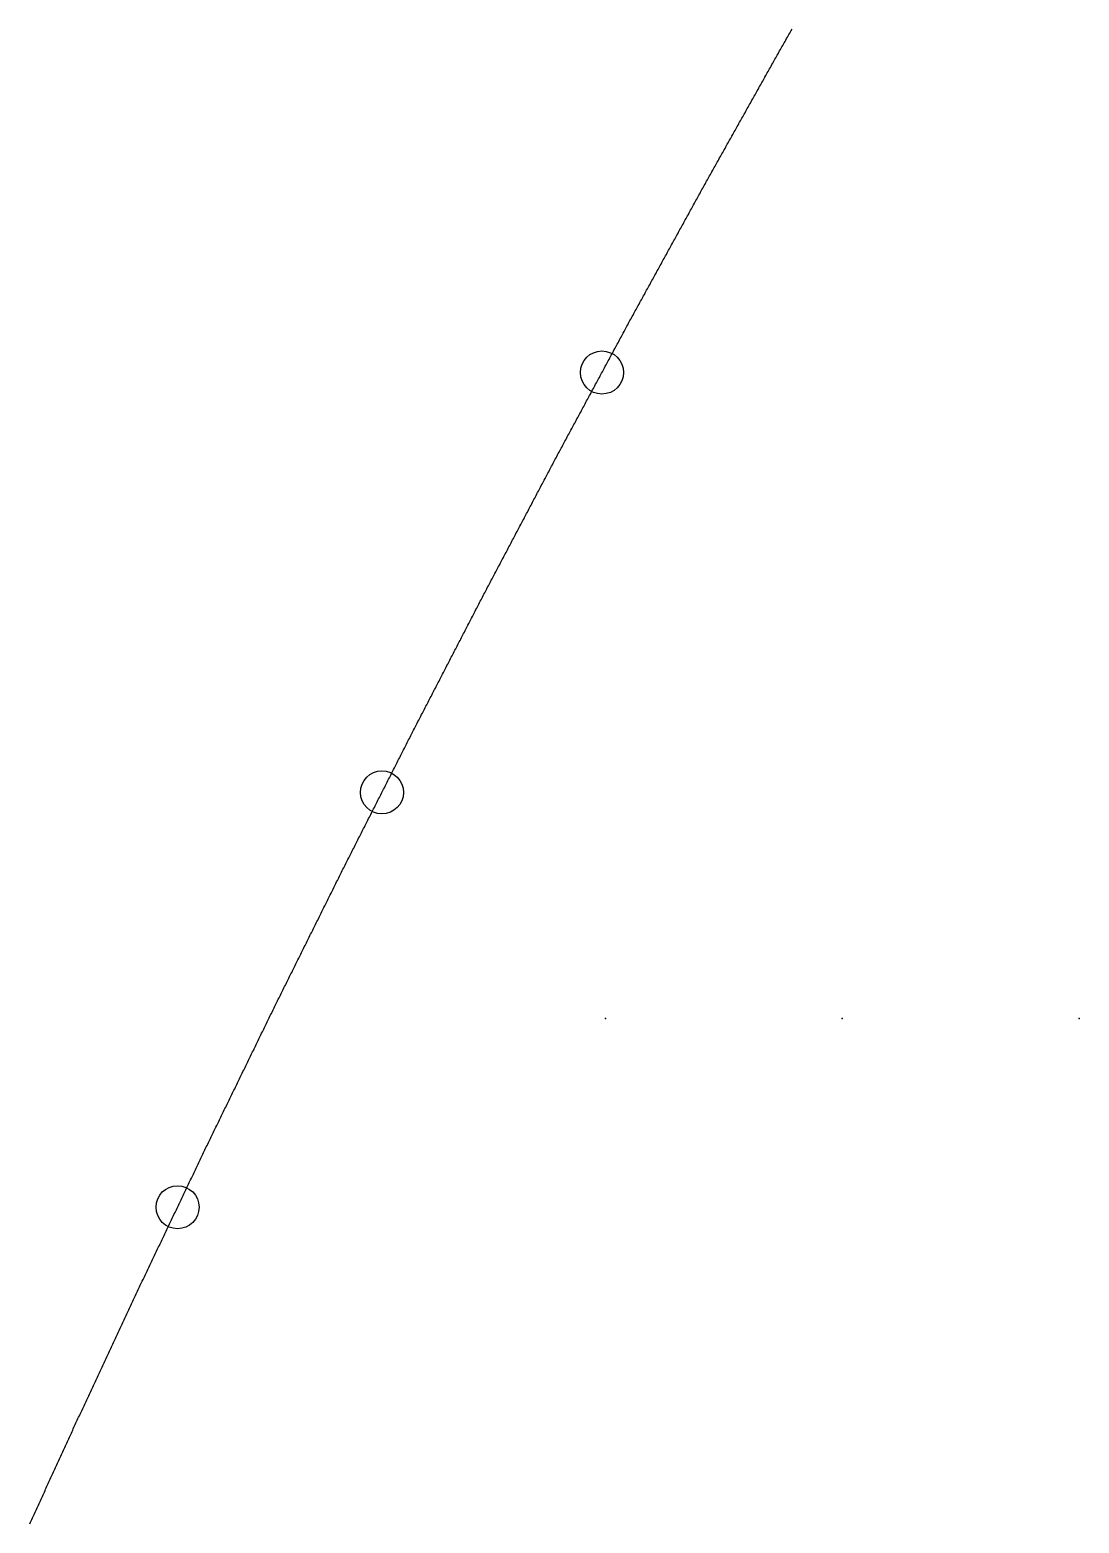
# Model space of a CAD drawing. Extents: x 1 to 322, y 1 to 270.
# Drawn here: x 50.14 to 62.32, y 18.47 to 35.79 of the extents above; entities that cross this region are included whole.
import ezdxf

# ---------------------------------------------------------------- set-up
doc = ezdxf.new("R2010")
doc.units = 0
doc.layers.get('0').update_dxf_attribs({"linetype": 'CONTINUOUS'})
doc.layers.add('DRILLING', color=3, linetype='CONTINUOUS')
doc.layers.add('RIB_INDICATION', color=1, linetype='CONTINUOUS')

# ---------------------------------------------------------------- blocks, each defined once
blk = doc.blocks.new('*U128')
at = {"layer": 'DRILLING'}
blk.add_point((0, 0), dxfattribs=at)
blk = doc.blocks.new('*U129')
at = {"layer": 'DRILLING', "color": 0, "linetype": 'BYBLOCK'}
for p in [(0, 0), (2.75, 0), (5.5, 0)]:
    blk.add_blockref('*U128', p, dxfattribs=at)

msp = doc.modelspace()

# ---------------------------------------------------------------- linework, layer by layer
msp.add_polyline3d([(50.1396, 18.4586, 0), (50.1473, 18.4753, 0), (50.1549, 18.492, 0), (50.1626, 18.5087, 0), (50.1702, 18.5255, 0), (50.1779, 18.5422, 0), (50.1855, 18.5589, 0), (50.1932, 18.5756, 0), (50.2008, 18.5923, 0), (50.2085, 18.609, 0), (50.2161, 18.6257, 0), (50.2238, 18.6425, 0), (50.2314, 18.6592, 0), (50.239, 18.6759, 0), (50.2467, 18.6926, 0), (50.2543, 18.7093, 0), (50.262, 18.726, 0), (50.2696, 18.7427, 0), (50.2773, 18.7595, 0), (50.2849, 18.7762, 0), (50.2926, 18.7929, 0), (50.3002, 18.8096, 0), (50.3079, 18.8263, 0), (50.3155, 18.843, 0), (50.3232, 18.8597, 0), (50.3308, 18.8765, 0), (50.3385, 18.8932, 0), (50.3461, 18.9099, 0), (50.3538, 18.9266, 0), (50.3614, 18.9433, 0), (50.3691, 18.96, 0), (50.3767, 18.9767, 0), (50.3844, 18.9935, 0), (50.392, 19.0102, 0), (50.3997, 19.0269, 0), (50.4073, 19.0436, 0), (50.415, 19.0603, 0), (50.4226, 19.077, 0), (50.4303, 19.0937, 0), (50.4379, 19.1105, 0), (50.4456, 19.1272, 0), (50.4532, 19.1439, 0), (50.4609, 19.1606, 0), (50.4685, 19.1773, 0), (50.4762, 19.194, 0), (50.4838, 19.2107, 0), (50.4915, 19.2275, 0), (50.4991, 19.2442, 0), (50.5067, 19.2609, 0), (50.5144, 19.2776, 0), (50.522, 19.2943, 0), (50.5297, 19.311, 0), (50.5373, 19.3277, 0), (50.545, 19.3445, 0), (50.5526, 19.3612, 0), (50.5603, 19.3779, 0), (50.5679, 19.3946, 0), (50.5756, 19.4113, 0), (50.5832, 19.428, 0), (50.5909, 19.4447, 0), (50.5985, 19.4615, 0), (50.6062, 19.4782, 0), (50.6138, 19.4949, 0), (50.6215, 19.5116, 0), (50.6291, 19.5283, 0), (50.6368, 19.545, 0), (50.6444, 19.5617, 0), (50.6521, 19.5785, 0), (50.6597, 19.5952, 0), (50.6675, 19.6118, 0), (50.6752, 19.6285, 0), (50.683, 19.6451, 0), (50.6908, 19.6617, 0), (50.6986, 19.6784, 0), (50.7063, 19.695, 0), (50.7141, 19.7116, 0), (50.7219, 19.7283, 0), (50.7297, 19.7449, 0), (50.7374, 19.7616, 0), (50.7452, 19.7782, 0), (50.753, 19.7948, 0), (50.7608, 19.8115, 0), (50.7686, 19.8281, 0), (50.7763, 19.8447, 0), (50.7841, 19.8614, 0), (50.7919, 19.878, 0), (50.7997, 19.8946, 0), (50.8074, 19.9113, 0), (50.8152, 19.9279, 0), (50.823, 19.9445, 0), (50.8308, 19.9612, 0), (50.8385, 19.9778, 0), (50.8463, 19.9944, 0), (50.8541, 20.0111, 0), (50.8619, 20.0277, 0), (50.8696, 20.0444, 0), (50.8774, 20.061, 0), (50.8852, 20.0776, 0), (50.893, 20.0943, 0), (50.9008, 20.1109, 0), (50.9085, 20.1275, 0), (50.9163, 20.1442, 0), (50.9241, 20.1608, 0), (50.9319, 20.1774, 0), (50.9396, 20.1941, 0), (50.9474, 20.2107, 0), (50.9552, 20.2273, 0), (50.963, 20.244, 0), (50.9707, 20.2606, 0), (50.9785, 20.2772, 0), (50.9863, 20.2939, 0), (50.9941, 20.3105, 0), (51.0018, 20.3272, 0), (51.0096, 20.3438, 0), (51.0174, 20.3604, 0), (51.0252, 20.3771, 0), (51.0329, 20.3937, 0), (51.0407, 20.4103, 0), (51.0485, 20.427, 0), (51.0563, 20.4436, 0), (51.0641, 20.4602, 0), (51.0718, 20.4769, 0), (51.0796, 20.4935, 0), (51.0874, 20.5101, 0), (51.0952, 20.5268, 0), (51.1029, 20.5434, 0), (51.1107, 20.56, 0), (51.1185, 20.5767, 0), (51.1263, 20.5933, 0), (51.134, 20.61, 0), (51.1418, 20.6266, 0), (51.1496, 20.6432, 0), (51.1574, 20.6599, 0), (51.1651, 20.6765, 0), (51.1729, 20.6931, 0), (51.1807, 20.7098, 0), (51.1885, 20.7264, 0), (51.1962, 20.743, 0), (51.204, 20.7597, 0), (51.2118, 20.7763, 0), (51.2196, 20.7929, 0), (51.2274, 20.8096, 0), (51.2351, 20.8262, 0), (51.2429, 20.8428, 0), (51.2507, 20.8595, 0), (51.2585, 20.8761, 0), (51.2662, 20.8928, 0), (51.274, 20.9094, 0), (51.2818, 20.926, 0), (51.2896, 20.9427, 0), (51.2973, 20.9593, 0), (51.3051, 20.9759, 0), (51.3129, 20.9926, 0), (51.3207, 21.0092, 0), (51.3284, 21.0258, 0), (51.3362, 21.0425, 0), (51.344, 21.0591, 0), (51.3518, 21.0757, 0), (51.3595, 21.0924, 0), (51.3673, 21.109, 0), (51.3751, 21.1256, 0), (51.3829, 21.1423, 0), (51.3907, 21.1589, 0), (51.3984, 21.1756, 0), (51.4062, 21.1922, 0), (51.414, 21.2088, 0), (51.4218, 21.2255, 0), (51.4296, 21.242, 0), (51.4376, 21.2586, 0), (51.4455, 21.2751, 0), (51.4534, 21.2917, 0), (51.4613, 21.3083, 0), (51.4692, 21.3248, 0), (51.4771, 21.3414, 0), (51.485, 21.3579, 0), (51.4929, 21.3745, 0), (51.5008, 21.391, 0), (51.5087, 21.4076, 0), (51.5166, 21.4241, 0), (51.5245, 21.4407, 0), (51.5324, 21.4573, 0), (51.5403, 21.4738, 0), (51.5482, 21.4904, 0), (51.5561, 21.5069, 0), (51.564, 21.5235, 0), (51.5719, 21.54, 0), (51.5798, 21.5566, 0), (51.5877, 21.5732, 0), (51.5956, 21.5897, 0), (51.6035, 21.6063, 0), (51.6114, 21.6228, 0), (51.6193, 21.6394, 0), (51.6272, 21.6559, 0), (51.6351, 21.6725, 0), (51.6431, 21.689, 0), (51.651, 21.7056, 0), (51.6589, 21.7222, 0), (51.6668, 21.7387, 0), (51.6747, 21.7553, 0), (51.6826, 21.7718, 0), (51.6905, 21.7884, 0), (51.6984, 21.8049, 0), (51.7063, 21.8215, 0), (51.7142, 21.8381, 0), (51.7221, 21.8546, 0), (51.73, 21.8712, 0), (51.7379, 21.8877, 0), (51.7458, 21.9043, 0), (51.7537, 21.9208, 0), (51.7616, 21.9374, 0), (51.7695, 21.9539, 0), (51.7774, 21.9705, 0), (51.7853, 21.9871, 0), (51.7932, 22.0036, 0), (51.8011, 22.0202, 0), (51.809, 22.0367, 0), (51.8169, 22.0533, 0), (51.8248, 22.0698, 0), (51.8327, 22.0864, 0), (51.8407, 22.103, 0), (51.8486, 22.1195, 0), (51.8565, 22.1361, 0), (51.8644, 22.1526, 0), (51.8723, 22.1692, 0), (51.8802, 22.1857, 0), (51.8881, 22.2023, 0), (51.896, 22.2188, 0), (51.9039, 22.2354, 0), (51.9118, 22.252, 0), (51.9197, 22.2685, 0), (51.9276, 22.2851, 0), (51.9355, 22.3016, 0), (51.9434, 22.3182, 0), (51.9513, 22.3347, 0), (51.9592, 22.3513, 0), (51.9671, 22.3679, 0), (51.975, 22.3844, 0), (51.9829, 22.401, 0), (51.9908, 22.4175, 0), (51.9987, 22.4341, 0), (52.0066, 22.4506, 0), (52.0145, 22.4672, 0), (52.0224, 22.4837, 0), (52.0303, 22.5003, 0), (52.0383, 22.5169, 0), (52.0462, 22.5334, 0), (52.0541, 22.55, 0), (52.062, 22.5665, 0), (52.0699, 22.5831, 0), (52.0778, 22.5996, 0), (52.0857, 22.6162, 0), (52.0936, 22.6328, 0), (52.1015, 22.6493, 0), (52.1094, 22.6659, 0), (52.1173, 22.6824, 0), (52.1252, 22.699, 0), (52.1331, 22.7155, 0), (52.141, 22.7321, 0), (52.1489, 22.7487, 0), (52.1568, 22.7652, 0), (52.1647, 22.7818, 0), (52.1726, 22.7983, 0), (52.1805, 22.8149, 0), (52.1884, 22.8314, 0), (52.1963, 22.848, 0), (52.2044, 22.8645, 0), (52.2124, 22.8809, 0), (52.2204, 22.8974, 0), (52.2285, 22.9139, 0), (52.2365, 22.9304, 0), (52.2445, 22.9469, 0), (52.2526, 22.9633, 0), (52.2606, 22.9798, 0), (52.2686, 22.9963, 0), (52.2766, 23.0128, 0), (52.2847, 23.0292, 0), (52.2927, 23.0457, 0), (52.3007, 23.0622, 0), (52.3088, 23.0787, 0), (52.3168, 23.0951, 0), (52.3248, 23.1116, 0), (52.3329, 23.1281, 0), (52.3409, 23.1446, 0), (52.3489, 23.1611, 0), (52.357, 23.1775, 0), (52.365, 23.194, 0), (52.373, 23.2105, 0), (52.3811, 23.227, 0), (52.3891, 23.2434, 0), (52.3971, 23.2599, 0), (52.4052, 23.2764, 0), (52.4132, 23.2929, 0), (52.4212, 23.3094, 0), (52.4293, 23.3258, 0), (52.4373, 23.3423, 0), (52.4453, 23.3588, 0), (52.4533, 23.3753, 0), (52.4614, 23.3917, 0), (52.4694, 23.4082, 0), (52.4774, 23.4247, 0), (52.4855, 23.4412, 0), (52.4935, 23.4576, 0), (52.5015, 23.4741, 0), (52.5096, 23.4906, 0), (52.5176, 23.5071, 0), (52.5256, 23.5236, 0), (52.5337, 23.54, 0), (52.5417, 23.5565, 0), (52.5497, 23.573, 0), (52.5578, 23.5895, 0), (52.5658, 23.6059, 0), (52.5738, 23.6224, 0), (52.5819, 23.6389, 0), (52.5899, 23.6554, 0), (52.5979, 23.6719, 0), (52.6059, 23.6883, 0), (52.614, 23.7048, 0), (52.622, 23.7213, 0), (52.63, 23.7378, 0), (52.6381, 23.7542, 0), (52.6461, 23.7707, 0), (52.6541, 23.7872, 0), (52.6622, 23.8037, 0), (52.6702, 23.8201, 0), (52.6782, 23.8366, 0), (52.6863, 23.8531, 0), (52.6943, 23.8696, 0), (52.7023, 23.8861, 0), (52.7104, 23.9025, 0), (52.7184, 23.919, 0), (52.7264, 23.9355, 0), (52.7345, 23.952, 0), (52.7425, 23.9684, 0), (52.7505, 23.9849, 0), (52.7586, 24.0014, 0), (52.7666, 24.0179, 0), (52.7746, 24.0343, 0), (52.7826, 24.0508, 0), (52.7907, 24.0673, 0), (52.7987, 24.0838, 0), (52.8067, 24.1003, 0), (52.8148, 24.1167, 0), (52.8228, 24.1332, 0), (52.8308, 24.1497, 0), (52.8389, 24.1662, 0), (52.8469, 24.1826, 0), (52.8549, 24.1991, 0), (52.863, 24.2156, 0), (52.871, 24.2321, 0), (52.879, 24.2486, 0), (52.8871, 24.265, 0), (52.8951, 24.2815, 0), (52.9031, 24.298, 0), (52.9112, 24.3145, 0), (52.9192, 24.3309, 0), (52.9272, 24.3474, 0), (52.9352, 24.3639, 0), (52.9433, 24.3804, 0), (52.9513, 24.3968, 0), (52.9593, 24.4133, 0), (52.9674, 24.4298, 0), (52.9754, 24.4463, 0), (52.9835, 24.4627, 0), (52.9916, 24.4791, 0), (52.9998, 24.4955, 0), (53.0079, 24.5119, 0), (53.0161, 24.5283, 0), (53.0242, 24.5447, 0), (53.0324, 24.5611, 0), (53.0406, 24.5775, 0), (53.0487, 24.5939, 0), (53.0569, 24.6103, 0), (53.065, 24.6267, 0), (53.0732, 24.6431, 0), (53.0814, 24.6595, 0), (53.0895, 24.6759, 0), (53.0977, 24.6923, 0), (53.1058, 24.7087, 0), (53.114, 24.7251, 0), (53.1222, 24.7415, 0), (53.1303, 24.7579, 0), (53.1385, 24.7743, 0), (53.1466, 24.7907, 0), (53.1548, 24.8071, 0), (53.163, 24.8235, 0), (53.1711, 24.8399, 0), (53.1793, 24.8563, 0), (53.1874, 24.8727, 0), (53.1956, 24.8891, 0), (53.2038, 24.9055, 0), (53.2119, 24.9219, 0), (53.2201, 24.9383, 0), (53.2282, 24.9547, 0), (53.2364, 24.9711, 0), (53.2446, 24.9875, 0), (53.2527, 25.0039, 0), (53.2609, 25.0203, 0), (53.269, 25.0367, 0), (53.2772, 25.0531, 0), (53.2854, 25.0695, 0), (53.2935, 25.0859, 0), (53.3017, 25.1023, 0), (53.3098, 25.1187, 0), (53.318, 25.1351, 0), (53.3261, 25.1515, 0), (53.3343, 25.1679, 0), (53.3425, 25.1843, 0), (53.3506, 25.2007, 0), (53.3588, 25.2171, 0), (53.3669, 25.2335, 0), (53.3751, 25.2499, 0), (53.3833, 25.2663, 0), (53.3914, 25.2827, 0), (53.3996, 25.2991, 0), (53.4077, 25.3155, 0), (53.4159, 25.3319, 0), (53.4241, 25.3483, 0), (53.4322, 25.3646, 0), (53.4404, 25.381, 0), (53.4485, 25.3974, 0), (53.4567, 25.4138, 0), (53.4649, 25.4302, 0), (53.473, 25.4466, 0), (53.4812, 25.463, 0), (53.4893, 25.4794, 0), (53.4975, 25.4958, 0), (53.5057, 25.5122, 0), (53.5138, 25.5286, 0), (53.522, 25.545, 0), (53.5301, 25.5614, 0), (53.5383, 25.5778, 0), (53.5465, 25.5942, 0), (53.5546, 25.6106, 0), (53.5628, 25.627, 0), (53.5709, 25.6434, 0), (53.5791, 25.6598, 0), (53.5872, 25.6762, 0), (53.5954, 25.6926, 0), (53.6036, 25.709, 0), (53.6117, 25.7254, 0), (53.6199, 25.7418, 0), (53.628, 25.7582, 0), (53.6362, 25.7746, 0), (53.6444, 25.791, 0), (53.6525, 25.8074, 0), (53.6607, 25.8238, 0), (53.6688, 25.8402, 0), (53.677, 25.8566, 0), (53.6852, 25.873, 0), (53.6933, 25.8894, 0), (53.7015, 25.9058, 0), (53.7096, 25.9222, 0), (53.7178, 25.9386, 0), (53.726, 25.955, 0), (53.7341, 25.9714, 0), (53.7423, 25.9878, 0), (53.7504, 26.0042, 0), (53.7586, 26.0206, 0), (53.7668, 26.037, 0), (53.7749, 26.0534, 0), (53.7831, 26.0698, 0), (53.7914, 26.0861, 0), (53.7997, 26.1024, 0), (53.808, 26.1187, 0), (53.8163, 26.135, 0), (53.8245, 26.1513, 0), (53.8328, 26.1677, 0), (53.8411, 26.184, 0), (53.8494, 26.2003, 0), (53.8577, 26.2166, 0), (53.866, 26.2329, 0), (53.8743, 26.2493, 0), (53.8826, 26.2656, 0), (53.8908, 26.2819, 0), (53.8991, 26.2982, 0), (53.9074, 26.3145, 0), (53.9157, 26.3309, 0), (53.924, 26.3472, 0), (53.9323, 26.3635, 0), (53.9406, 26.3798, 0), (53.9488, 26.3961, 0), (53.9571, 26.4125, 0), (53.9654, 26.4288, 0), (53.9737, 26.4451, 0), (53.982, 26.4614, 0), (53.9903, 26.4777, 0), (53.9986, 26.4941, 0), (54.0069, 26.5104, 0), (54.0151, 26.5267, 0), (54.0234, 26.543, 0), (54.0317, 26.5593, 0), (54.04, 26.5756, 0), (54.0483, 26.592, 0), (54.0566, 26.6083, 0), (54.0649, 26.6246, 0), (54.0732, 26.6409, 0), (54.0814, 26.6572, 0), (54.0897, 26.6736, 0), (54.098, 26.6899, 0), (54.1063, 26.7062, 0), (54.1146, 26.7225, 0), (54.1229, 26.7388, 0), (54.1312, 26.7552, 0), (54.1395, 26.7715, 0), (54.1477, 26.7878, 0), (54.156, 26.8041, 0), (54.1643, 26.8204, 0), (54.1726, 26.8368, 0), (54.1809, 26.8531, 0), (54.1892, 26.8694, 0), (54.1975, 26.8857, 0), (54.2058, 26.902, 0), (54.214, 26.9183, 0), (54.2223, 26.9347, 0), (54.2306, 26.951, 0), (54.2389, 26.9673, 0), (54.2472, 26.9836, 0), (54.2555, 26.9999, 0), (54.2638, 27.0163, 0), (54.272, 27.0326, 0), (54.2803, 27.0489, 0), (54.2886, 27.0652, 0), (54.2969, 27.0815, 0), (54.3052, 27.0979, 0), (54.3135, 27.1142, 0), (54.3218, 27.1305, 0), (54.3301, 27.1468, 0), (54.3383, 27.1631, 0), (54.3466, 27.1795, 0), (54.3549, 27.1958, 0), (54.3632, 27.2121, 0), (54.3715, 27.2284, 0), (54.3798, 27.2447, 0), (54.3881, 27.2611, 0), (54.3964, 27.2774, 0), (54.4046, 27.2937, 0), (54.4129, 27.31, 0), (54.4212, 27.3263, 0), (54.4295, 27.3426, 0), (54.4378, 27.359, 0), (54.4461, 27.3753, 0), (54.4544, 27.3916, 0), (54.4627, 27.4079, 0), (54.4709, 27.4242, 0), (54.4792, 27.4406, 0), (54.4875, 27.4569, 0), (54.4958, 27.4732, 0), (54.5041, 27.4895, 0), (54.5124, 27.5058, 0), (54.5207, 27.5222, 0), (54.5289, 27.5385, 0), (54.5372, 27.5548, 0), (54.5455, 27.5711, 0), (54.5538, 27.5874, 0), (54.5621, 27.6038, 0), (54.5704, 27.6201, 0), (54.5787, 27.6364, 0), (54.587, 27.6527, 0), (54.5953, 27.669, 0), (54.6037, 27.6852, 0), (54.6121, 27.7015, 0), (54.6205, 27.7177, 0), (54.629, 27.734, 0), (54.6374, 27.7502, 0), (54.6458, 27.7664, 0), (54.6542, 27.7827, 0), (54.6626, 27.7989, 0), (54.671, 27.8152, 0), (54.6794, 27.8314, 0), (54.6879, 27.8476, 0), (54.6963, 27.8639, 0), (54.7047, 27.8801, 0), (54.7131, 27.8964, 0), (54.7215, 27.9126, 0), (54.7299, 27.9288, 0), (54.7383, 27.9451, 0), (54.7468, 27.9613, 0), (54.7552, 27.9776, 0), (54.7636, 27.9938, 0), (54.772, 28.01, 0), (54.7804, 28.0263, 0), (54.7888, 28.0425, 0), (54.7972, 28.0588, 0), (54.8057, 28.075, 0), (54.8141, 28.0912, 0), (54.8225, 28.1075, 0), (54.8309, 28.1237, 0), (54.8393, 28.14, 0), (54.8477, 28.1562, 0), (54.8562, 28.1724, 0), (54.8646, 28.1887, 0), (54.873, 28.2049, 0), (54.8814, 28.2212, 0), (54.8898, 28.2374, 0), (54.8982, 28.2536, 0), (54.9066, 28.2699, 0), (54.9151, 28.2861, 0), (54.9235, 28.3024, 0), (54.9319, 28.3186, 0), (54.9403, 28.3348, 0), (54.9487, 28.3511, 0), (54.9571, 28.3673, 0), (54.9655, 28.3836, 0), (54.974, 28.3998, 0), (54.9824, 28.416, 0), (54.9908, 28.4323, 0), (54.9992, 28.4485, 0), (55.0076, 28.4648, 0), (55.016, 28.481, 0), (55.0244, 28.4972, 0), (55.0329, 28.5135, 0), (55.0413, 28.5297, 0), (55.0497, 28.546, 0), (55.0581, 28.5622, 0), (55.0665, 28.5784, 0), (55.0749, 28.5947, 0), (55.0834, 28.6109, 0), (55.0918, 28.6272, 0), (55.1002, 28.6434, 0), (55.1086, 28.6596, 0), (55.117, 28.6759, 0), (55.1254, 28.6921, 0), (55.1338, 28.7084, 0), (55.1423, 28.7246, 0), (55.1507, 28.7408, 0), (55.1591, 28.7571, 0), (55.1675, 28.7733, 0), (55.1759, 28.7896, 0), (55.1843, 28.8058, 0), (55.1927, 28.822, 0), (55.2012, 28.8383, 0), (55.2096, 28.8545, 0), (55.218, 28.8708, 0), (55.2264, 28.887, 0), (55.2348, 28.9032, 0), (55.2432, 28.9195, 0), (55.2517, 28.9357, 0), (55.2601, 28.952, 0), (55.2685, 28.9682, 0), (55.2769, 28.9844, 0), (55.2853, 29.0007, 0), (55.2937, 29.0169, 0), (55.3021, 29.0332, 0), (55.3106, 29.0494, 0), (55.319, 29.0656, 0), (55.3274, 29.0819, 0), (55.3358, 29.0981, 0), (55.3442, 29.1144, 0), (55.3526, 29.1306, 0), (55.361, 29.1469, 0), (55.3695, 29.1631, 0), (55.3779, 29.1793, 0), (55.3863, 29.1956, 0), (55.3947, 29.2118, 0), (55.4031, 29.2281, 0), (55.4115, 29.2443, 0), (55.42, 29.2605, 0), (55.4286, 29.2767, 0), (55.4371, 29.2928, 0), (55.4456, 29.309, 0), (55.4542, 29.3251, 0), (55.4627, 29.3413, 0), (55.4713, 29.3575, 0), (55.4798, 29.3736, 0), (55.4883, 29.3898, 0), (55.4969, 29.4059, 0), (55.5054, 29.4221, 0), (55.514, 29.4383, 0), (55.5225, 29.4544, 0), (55.5311, 29.4706, 0), (55.5396, 29.4867, 0), (55.5481, 29.5029, 0), (55.5567, 29.5191, 0), (55.5652, 29.5352, 0), (55.5738, 29.5514, 0), (55.5823, 29.5676, 0), (55.5909, 29.5837, 0), (55.5994, 29.5999, 0), (55.6079, 29.616, 0), (55.6165, 29.6322, 0), (55.625, 29.6484, 0), (55.6336, 29.6645, 0), (55.6421, 29.6807, 0), (55.6507, 29.6968, 0), (55.6592, 29.713, 0), (55.6677, 29.7292, 0), (55.6763, 29.7453, 0), (55.6848, 29.7615, 0), (55.6934, 29.7776, 0), (55.7019, 29.7938, 0), (55.7105, 29.81, 0), (55.719, 29.8261, 0), (55.7275, 29.8423, 0), (55.7361, 29.8585, 0), (55.7446, 29.8746, 0), (55.7532, 29.8908, 0), (55.7617, 29.9069, 0), (55.7703, 29.9231, 0), (55.7788, 29.9393, 0), (55.7873, 29.9554, 0), (55.7959, 29.9716, 0), (55.8044, 29.9877, 0), (55.813, 30.0039, 0), (55.8215, 30.0201, 0), (55.8301, 30.0362, 0), (55.8386, 30.0524, 0), (55.8471, 30.0685, 0), (55.8557, 30.0847, 0), (55.8642, 30.1009, 0), (55.8728, 30.117, 0), (55.8813, 30.1332, 0), (55.8899, 30.1494, 0), (55.8984, 30.1655, 0), (55.9069, 30.1817, 0), (55.9155, 30.1978, 0), (55.924, 30.214, 0), (55.9326, 30.2302, 0), (55.9411, 30.2463, 0), (55.9497, 30.2625, 0), (55.9582, 30.2786, 0), (55.9667, 30.2948, 0), (55.9753, 30.311, 0), (55.9838, 30.3271, 0), (55.9924, 30.3433, 0), (56.0009, 30.3594, 0), (56.0094, 30.3756, 0), (56.018, 30.3918, 0), (56.0265, 30.4079, 0), (56.0351, 30.4241, 0), (56.0436, 30.4402, 0), (56.0522, 30.4564, 0), (56.0607, 30.4726, 0), (56.0692, 30.4887, 0), (56.0778, 30.5049, 0), (56.0863, 30.5211, 0), (56.0949, 30.5372, 0), (56.1034, 30.5534, 0), (56.112, 30.5695, 0), (56.1205, 30.5857, 0), (56.129, 30.6019, 0), (56.1376, 30.618, 0), (56.1461, 30.6342, 0), (56.1547, 30.6503, 0), (56.1632, 30.6665, 0), (56.1718, 30.6827, 0), (56.1803, 30.6988, 0), (56.1888, 30.715, 0), (56.1974, 30.7311, 0), (56.2059, 30.7473, 0), (56.2145, 30.7635, 0), (56.223, 30.7796, 0), (56.2316, 30.7958, 0), (56.2401, 30.812, 0), (56.2486, 30.8281, 0), (56.2573, 30.8442, 0), (56.2659, 30.8603, 0), (56.2746, 30.8764, 0), (56.2833, 30.8925, 0), (56.2919, 30.9086, 0), (56.3006, 30.9246, 0), (56.3093, 30.9407, 0), (56.318, 30.9568, 0), (56.3266, 30.9729, 0), (56.3353, 30.989, 0), (56.344, 31.005, 0), (56.3526, 31.0211, 0), (56.3613, 31.0372, 0), (56.37, 31.0533, 0), (56.3786, 31.0694, 0), (56.3873, 31.0855, 0), (56.396, 31.1015, 0), (56.4047, 31.1176, 0), (56.4133, 31.1337, 0), (56.422, 31.1498, 0), (56.4307, 31.1659, 0), (56.4393, 31.182, 0), (56.448, 31.198, 0), (56.4567, 31.2141, 0), (56.4653, 31.2302, 0), (56.474, 31.2463, 0), (56.4827, 31.2624, 0), (56.4914, 31.2784, 0), (56.5, 31.2945, 0), (56.5087, 31.3106, 0), (56.5174, 31.3267, 0), (56.526, 31.3428, 0), (56.5347, 31.3589, 0), (56.5434, 31.3749, 0), (56.5521, 31.391, 0), (56.5607, 31.4071, 0), (56.5694, 31.4232, 0), (56.5781, 31.4393, 0), (56.5867, 31.4553, 0), (56.5954, 31.4714, 0), (56.6041, 31.4875, 0), (56.6127, 31.5036, 0), (56.6214, 31.5197, 0), (56.6301, 31.5358, 0), (56.6388, 31.5518, 0), (56.6474, 31.5679, 0), (56.6561, 31.584, 0), (56.6648, 31.6001, 0), (56.6734, 31.6162, 0), (56.6821, 31.6322, 0), (56.6908, 31.6483, 0), (56.6994, 31.6644, 0), (56.7081, 31.6805, 0), (56.7168, 31.6966, 0), (56.7255, 31.7127, 0), (56.7341, 31.7287, 0), (56.7428, 31.7448, 0), (56.7515, 31.7609, 0), (56.7601, 31.777, 0), (56.7688, 31.7931, 0), (56.7775, 31.8091, 0), (56.7862, 31.8252, 0), (56.7948, 31.8413, 0), (56.8035, 31.8574, 0), (56.8122, 31.8735, 0), (56.8208, 31.8896, 0), (56.8295, 31.9056, 0), (56.8382, 31.9217, 0), (56.8468, 31.9378, 0), (56.8555, 31.9539, 0), (56.8642, 31.97, 0), (56.8729, 31.9861, 0), (56.8815, 32.0021, 0), (56.8902, 32.0182, 0), (56.8989, 32.0343, 0), (56.9075, 32.0504, 0), (56.9162, 32.0665, 0), (56.9249, 32.0825, 0), (56.9335, 32.0986, 0), (56.9422, 32.1147, 0), (56.9509, 32.1308, 0), (56.9596, 32.1469, 0), (56.9682, 32.163, 0), (56.9769, 32.179, 0), (56.9856, 32.1951, 0), (56.9942, 32.2112, 0), (57.0029, 32.2273, 0), (57.0116, 32.2434, 0), (57.0202, 32.2594, 0), (57.0289, 32.2755, 0), (57.0376, 32.2916, 0), (57.0463, 32.3077, 0), (57.0549, 32.3238, 0), (57.0636, 32.3399, 0), (57.0723, 32.3559, 0), (57.0809, 32.372, 0), (57.0896, 32.3881, 0), (57.0983, 32.4042, 0), (57.107, 32.4202, 0), (57.1158, 32.4362, 0), (57.1246, 32.4522, 0), (57.1334, 32.4682, 0), (57.1422, 32.4842, 0), (57.151, 32.5002, 0), (57.1598, 32.5162, 0), (57.1686, 32.5322, 0), (57.1774, 32.5482, 0), (57.1862, 32.5642, 0), (57.195, 32.5802, 0), (57.2038, 32.5962, 0), (57.2126, 32.6122, 0), (57.2214, 32.6282, 0), (57.2302, 32.6442, 0), (57.239, 32.6603, 0), (57.2478, 32.6763, 0), (57.2566, 32.6923, 0), (57.2654, 32.7083, 0), (57.2742, 32.7243, 0), (57.283, 32.7403, 0), (57.2918, 32.7563, 0), (57.3006, 32.7723, 0), (57.3094, 32.7883, 0), (57.3182, 32.8043, 0), (57.327, 32.8203, 0), (57.3358, 32.8363, 0), (57.3446, 32.8523, 0), (57.3534, 32.8683, 0), (57.3622, 32.8843, 0), (57.371, 32.9003, 0), (57.3798, 32.9163, 0), (57.3886, 32.9323, 0), (57.3974, 32.9483, 0), (57.4062, 32.9643, 0), (57.415, 32.9803, 0), (57.4238, 32.9963, 0), (57.4326, 33.0123, 0), (57.4414, 33.0283, 0), (57.4502, 33.0443, 0), (57.459, 33.0603, 0), (57.4678, 33.0763, 0), (57.4766, 33.0923, 0), (57.4854, 33.1083, 0), (57.4942, 33.1243, 0), (57.503, 33.1403, 0), (57.5118, 33.1563, 0), (57.5206, 33.1723, 0), (57.5294, 33.1883, 0), (57.5381, 33.2044, 0), (57.5469, 33.2204, 0), (57.5557, 33.2364, 0), (57.5645, 33.2524, 0), (57.5733, 33.2684, 0), (57.5821, 33.2844, 0), (57.5909, 33.3004, 0), (57.5997, 33.3164, 0), (57.6085, 33.3324, 0), (57.6173, 33.3484, 0), (57.6261, 33.3644, 0), (57.6349, 33.3804, 0), (57.6437, 33.3964, 0), (57.6525, 33.4124, 0), (57.6613, 33.4284, 0), (57.6701, 33.4444, 0), (57.6789, 33.4604, 0), (57.6877, 33.4764, 0), (57.6965, 33.4924, 0), (57.7053, 33.5084, 0), (57.7141, 33.5244, 0), (57.7229, 33.5404, 0), (57.7317, 33.5564, 0), (57.7405, 33.5724, 0), (57.7493, 33.5884, 0), (57.7581, 33.6044, 0), (57.7669, 33.6204, 0), (57.7757, 33.6364, 0), (57.7845, 33.6524, 0), (57.7933, 33.6684, 0), (57.8021, 33.6844, 0), (57.8109, 33.7004, 0), (57.8197, 33.7164, 0), (57.8285, 33.7324, 0), (57.8373, 33.7485, 0), (57.8461, 33.7645, 0), (57.8549, 33.7805, 0), (57.8637, 33.7965, 0), (57.8725, 33.8125, 0), (57.8813, 33.8285, 0), (57.8901, 33.8445, 0), (57.8989, 33.8605, 0), (57.9077, 33.8765, 0), (57.9165, 33.8925, 0), (57.9253, 33.9085, 0), (57.9341, 33.9245, 0), (57.9429, 33.9405, 0), (57.9517, 33.9565, 0), (57.9605, 33.9725, 0), (57.9694, 33.9884, 0), (57.9783, 34.0044, 0), (57.9872, 34.0203, 0), (57.9961, 34.0362, 0), (58.0051, 34.0521, 0), (58.014, 34.0681, 0), (58.0229, 34.084, 0), (58.0318, 34.0999, 0), (58.0408, 34.1158, 0), (58.0497, 34.1317, 0), (58.0586, 34.1477, 0), (58.0675, 34.1636, 0), (58.0765, 34.1795, 0), (58.0854, 34.1954, 0), (58.0943, 34.2114, 0), (58.1032, 34.2273, 0), (58.1122, 34.2432, 0), (58.1211, 34.2591, 0), (58.13, 34.2751, 0), (58.1389, 34.291, 0), (58.1479, 34.3069, 0), (58.1568, 34.3228, 0), (58.1657, 34.3388, 0), (58.1747, 34.3547, 0), (58.1836, 34.3706, 0), (58.1925, 34.3865, 0), (58.2014, 34.4025, 0), (58.2104, 34.4184, 0), (58.2193, 34.4343, 0), (58.2282, 34.4502, 0), (58.2371, 34.4661, 0), (58.2461, 34.4821, 0), (58.255, 34.498, 0), (58.2639, 34.5139, 0), (58.2728, 34.5298, 0), (58.2818, 34.5458, 0), (58.2907, 34.5617, 0), (58.2996, 34.5776, 0), (58.3085, 34.5935, 0), (58.3175, 34.6095, 0), (58.3264, 34.6254, 0), (58.3353, 34.6413, 0), (58.3442, 34.6572, 0), (58.3532, 34.6732, 0), (58.3621, 34.6891, 0), (58.371, 34.705, 0), (58.3799, 34.7209, 0), (58.3889, 34.7369, 0), (58.3978, 34.7528, 0), (58.4067, 34.7687, 0), (58.4156, 34.7846, 0), (58.4246, 34.8005, 0), (58.4335, 34.8165, 0), (58.4424, 34.8324, 0), (58.4514, 34.8483, 0), (58.4603, 34.8642, 0), (58.4692, 34.8802, 0), (58.4781, 34.8961, 0), (58.4871, 34.912, 0), (58.496, 34.9279, 0), (58.5049, 34.9439, 0), (58.5138, 34.9598, 0), (58.5228, 34.9757, 0), (58.5317, 34.9916, 0), (58.5406, 35.0076, 0), (58.5495, 35.0235, 0), (58.5585, 35.0394, 0), (58.5674, 35.0553, 0), (58.5763, 35.0713, 0), (58.5852, 35.0872, 0), (58.5942, 35.1031, 0), (58.6031, 35.119, 0), (58.612, 35.135, 0), (58.6209, 35.1509, 0), (58.6299, 35.1668, 0), (58.6388, 35.1827, 0), (58.6477, 35.1986, 0), (58.6566, 35.2146, 0), (58.6656, 35.2305, 0), (58.6745, 35.2464, 0), (58.6834, 35.2623, 0), (58.6923, 35.2783, 0), (58.7013, 35.2942, 0), (58.7102, 35.3101, 0), (58.7191, 35.326, 0), (58.7281, 35.342, 0), (58.737, 35.3579, 0), (58.7459, 35.3738, 0), (58.7548, 35.3897, 0), (58.7638, 35.4057, 0), (58.7727, 35.4216, 0), (58.7816, 35.4375, 0), (58.7905, 35.4534, 0), (58.7995, 35.4694, 0), (58.8084, 35.4853, 0), (58.8173, 35.5012, 0), (58.8262, 35.5171, 0), (58.8352, 35.533, 0), (58.8442, 35.5489, 0), (58.8533, 35.5647, 0), (58.8623, 35.5806, 0), (58.8714, 35.5964, 0), (58.8804, 35.6123, 0), (58.8895, 35.6281, 0), (58.8985, 35.644, 0), (58.9076, 35.6598, 0), (58.9166, 35.6757, 0), (58.9257, 35.6915, 0), (58.9347, 35.7073, 0), (58.9438, 35.7232, 0), (58.9528, 35.739, 0), (58.9619, 35.7549, 0), (58.971, 35.7707, 0), (58.98, 35.7866, 0), (58.9891, 35.8024, 0)])
at = {"layer": 'RIB_INDICATION'}
for centre in [(56.78182, 31.8172), (54.22745, 26.94476), (51.85431, 22.13156)]:
    msp.add_circle(centre, 0.25, dxfattribs=at)

# ---------------------------------------------------------------- block references
at = {"layer": 'DRILLING'}
msp.add_blockref('*U129', (56.8218, 24.32007), dxfattribs=at)

doc.saveas('drawing.dxf')
